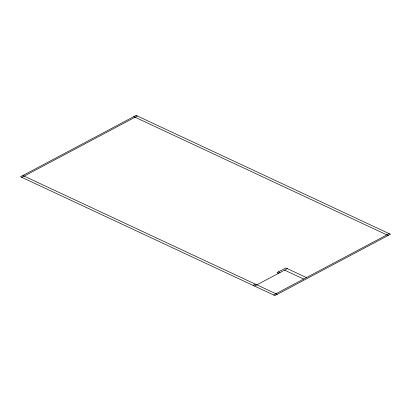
<?xml version="1.0" encoding="UTF-8"?>
<svg xmlns="http://www.w3.org/2000/svg" width="411" height="411" viewBox="0 0 411 411"><rect width="100%" height="100%" fill="white"/><g stroke="black" fill="none" stroke-linecap="round" stroke-linejoin="round"><path stroke-width="0.62" d="M21.824 177.347L137.361 116.005M253.037 285.368L255.349 284.145M254.563 286.082L287.376 268.66M273.639 294.995L389.176 233.654M133.78 116.637L388.138 235.472M306.452 277.574L285.851 267.946L277.071 272.611L278.596 273.325M284.602 270.135L303.678 279.043M278.453 271.871L279.978 272.585M22.862 175.528L277.22 294.363M136.087 115.409L20.55 176.756L274.913 295.591L390.45 234.244L136.087 115.409"/></g></svg>
